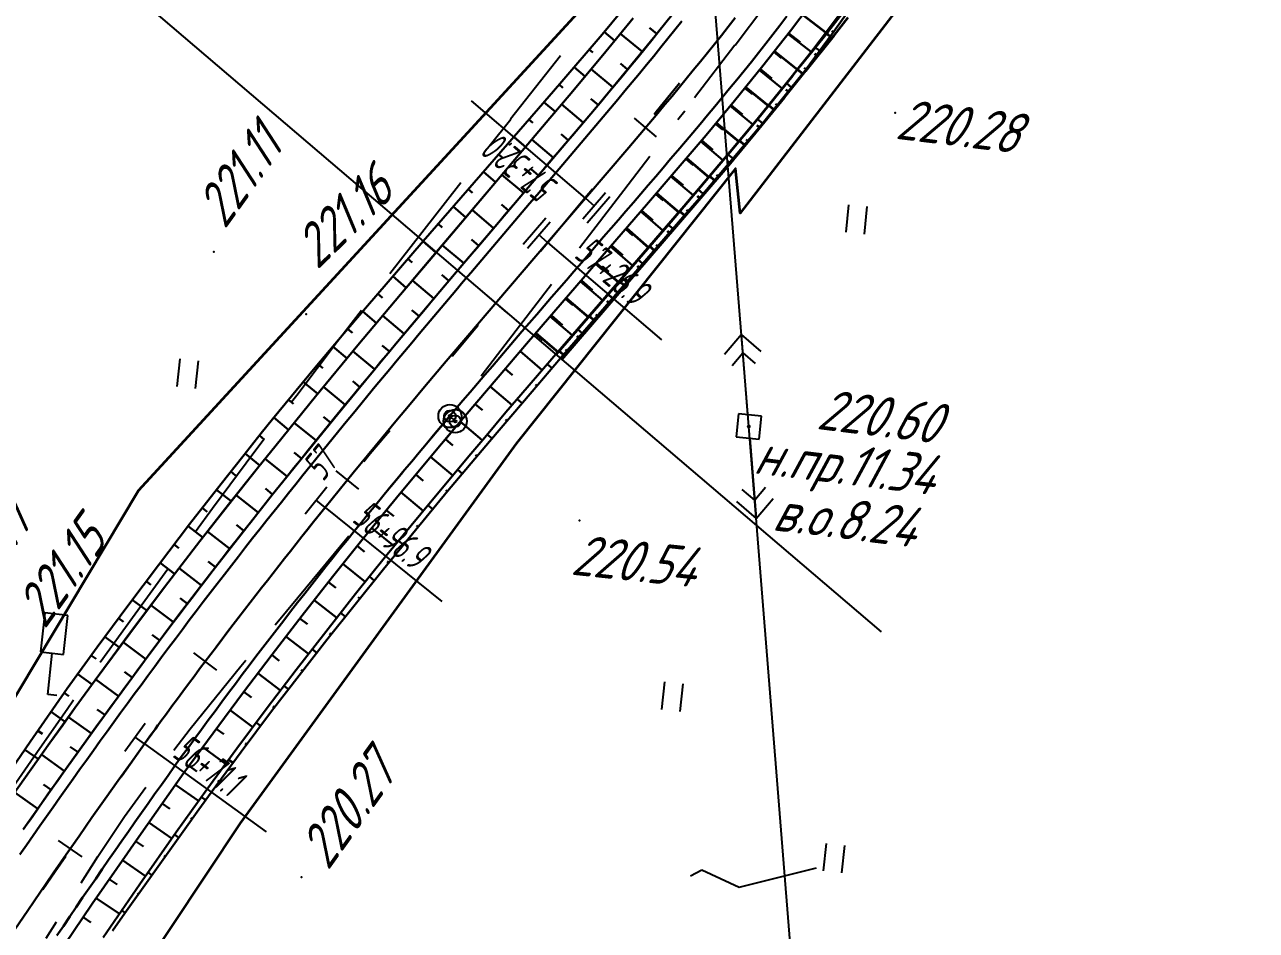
# Model space of a CAD drawing. Header units: millimetres. Extents: x -698 to 8131, y -704 to 4503.
# Drawn here: x 4424.7 to 4531.4, y 2671.7 to 2750.2 of the extents above; entities that cross this region are included whole.
import ezdxf

# ---------------------------------------------------------------- set-up
doc = ezdxf.new("R2010")
doc.units = ezdxf.units.MM
doc.linetypes.add('CONTI', pattern=[0])
doc.linetypes.add('STROT', pattern=[1.7, 0.5, -1.2])
for name, color, linetype, lineweight in [('10', 1, 'Continuous', 35), ('КОПИЯ_ОСЬ_13_ОТКОСЫ', 7, 'Continuous', 30), ('ОСЬ_ВЕРХ_ПОКРЫТИЯ_ГРАНИЦЫ_ПОЛОС', 7, 'Continuous', 30), ('ОСЬ_ВЕРХ_ПОКРЫТИЯ_ОСЬ', 1, 'Continuous', 30), ('Ось_примыкания', 1, 'Continuous', 35)]:
    doc.layers.add(name, color=color, linetype=linetype, lineweight=lineweight)
for name, color, linetype in [('GOR_BDEFAULT', 212, 'CONTI'), ('NAD_MDEFAULT', 7, 'CONTI'), ('PI_OTDEFAULT', 172, 'CONTI'), ('PI_TTDEFAULT', 5, 'CONTI'), ('SIT_LDEFAULT', 7, 'CONTI'), ('USLZNDEFAULT', 7, 'CONTI'), ('ZAPSKDEFAULT', 7, 'CONTI'), ('ОСЬ_ВЕРХ_ПОКРЫТИЯ_ОТКОСЫ', 7, 'Continuous'), ('ОСЬ_ВЕРХ_ПОКРЫТИЯ_ПИКЕТЫ', 1, 'Continuous'), ('ОСЬ_ВЕРХ_ПОКРЫТИЯ_РАЗБИВКА_КРИВ', 1, 'Continuous'), ('разметка', 7, 'Continuous')]:
    doc.layers.add(name, color=color, linetype=linetype)
doc.styles.add('eskd', font='isocpeui.ttf', dxfattribs={"width": 1.2})
doc.styles.get("Standard").update_dxf_attribs({"font": 'isocpeui.ttf'})

# ---------------------------------------------------------------- blocks, each defined once
blk = doc.blocks.new('BL_2011')
at = {"color": 0}
for p, q in [((0, 0), (0, 2.4)), ((1.6, 0), (1.6, 2.4))]:
    blk.add_line(p, q, dxfattribs=at)
blk = doc.blocks.new('BL_12')
at = {"color": 0}
for p, q in [((1, 7), (-1, 7)), ((-1, 7), (-1, 3.6)), ((1, 3.6), (1, 7)), ((-1, 3.6), (0, 3.6)), ((0, 0), (0, 3.6)), ((0, 3.6), (1, 3.6)), ((0.8, 0), (0, 0))]:
    blk.add_line(p, q, dxfattribs=at)
blk = doc.blocks.new('BL_27')
at = {"color": 0}
for p, q in [((1, 1), (-1, 1)), ((-1, 1), (-1, -1)), ((1, -1), (1, 1)), ((-1, -1), (1, -1))]:
    blk.add_line(p, q, dxfattribs=at)
blk.add_circle((0, 0), 0.1, dxfattribs=at)
blk = doc.blocks.new('BL_22')
at = {"color": 0}
for radius in [1, 0.5, 0.1]:
    blk.add_circle((0, 0), radius, dxfattribs=at)
blk = doc.blocks.new('*U49')
at = {"layer": 'КОПИЯ_ОСЬ_13_ОТКОСЫ'}
for points in [[(52.36, 74.47), (55.54, 79.11), (58.77, 83.73), (61.37, 87.33), (64.01, 90.9), (66.67, 94.44), (69.36, 97.97), (72.09, 101.47), (73.97, 103.85), (75.58, 105.87), (76.56, 107.1), (80.26, 111.56), (81.5, 113.03), (82.74, 114.5), (84.6, 116.7), (89.59, 122.52), (99.59, 134.02), (101.45, 136.16), (105.1, 140.44), (107.49, 143.3)], [(54.03, 74.45), (57.27, 79.04), (58.36, 80.56), (59.46, 82.08), (61.19, 84.46), (64.17, 88.5), (67.19, 92.51), (70.25, 96.5), (72.74, 99.67), (75.25, 102.83), (76.86, 104.84), (80.28, 109.05), (83.95, 113.49), (85.79, 115.7), (87.64, 117.9), (90.11, 120.82), (96.28, 128.1), (100.59, 133.18), (102.42, 135.34), (105.43, 138.95), (107.8, 141.85)], [(105.28, 140.66), (106.2, 139.89)], [(103.98, 139.13), (104.3, 138.86)], [(102.68, 137.61), (103.63, 136.8)], [(101.38, 136.09), (101.71, 135.81)], [(100.07, 134.58), (101.06, 133.73)], [(98.76, 133.07), (99.1, 132.78)], [(97.45, 131.56), (98.47, 130.68)], [(96.14, 130.05), (96.49, 129.75)], [(94.82, 128.54), (95.88, 127.63)], [(93.51, 127.03), (93.88, 126.72)], [(92.2, 125.53), (93.29, 124.58)], [(90.89, 124.02), (91.26, 123.69)], [(89.57, 122.51), (90.71, 121.53)], [(88.27, 120.99), (88.66, 120.66)], [(86.97, 119.47), (88.13, 118.48)], [(85.67, 117.95), (86.07, 117.61)], [(84.37, 116.43), (85.56, 115.42)], [(83.08, 114.9), (83.48, 114.56)], [(81.79, 113.38), (83.01, 112.35)], [(80.5, 111.85), (80.91, 111.5)], [(79.22, 110.31), (80.47, 109.28)], [(77.94, 108.77), (78.37, 108.42)], [(76.67, 107.23), (77.94, 106.17)], [(75.42, 105.67), (75.84, 105.33)], [(74.17, 104.1), (75.45, 103.08)], [(72.93, 102.54), (73.35, 102.2)], [(71.69, 100.96), (72.97, 99.97)], [(70.46, 99.39), (70.88, 99.06)], [(69.24, 97.8), (70.51, 96.83)], [(68.02, 96.22), (68.44, 95.9)], [(66.81, 94.63), (68.07, 93.67)], [(65.6, 93.03), (66.02, 92.72)], [(64.4, 91.43), (65.66, 90.49)], [(63.21, 89.83), (63.63, 89.52)], [(62.02, 88.22), (63.28, 87.3)], [(60.84, 86.6), (61.26, 86.3)], [(59.67, 84.98), (60.92, 84.08)], [(58.5, 83.36), (58.91, 83.07)], [(57.36, 81.72), (58.58, 80.86)], [(56.21, 80.08), (56.61, 79.8)], [(55.07, 78.44), (56.27, 77.62)]]:
    blk.add_lwpolyline(points, dxfattribs=at)

msp = doc.modelspace()

# ---------------------------------------------------------------- linework, layer by layer
at = {"ltscale": 7}
msp.add_lwpolyline([(4435.5, 2751.69), (4498.94, 2697.56)], dxfattribs=at)
at = {"layer": '10'}
for points in [[(4137.51, 2575.95), (4208.04, 2581.2), (4236.87, 2583.36), (4263.55, 2585.65), (4291.21, 2588.04), (4299.62, 2588.76), (4340.84, 2592.31), (4341.4, 2596.88), (4351.54, 2599.37), (4369.36, 2615.36), (4417.08, 2689.41), (4422.73, 2689.98), (4427.24, 2697.53), (4434.59, 2709.81), (4463.1, 2740.85), (4488.02, 2767.98), (4503.9, 2785.28), (4502.14, 2808.9), (4501.52, 2817.42), (4499.22, 2848.46)], [(4531.43, 2844.02), (4526.8, 2830.95), (4523.25, 2792.31), (4525.89, 2787.23), (4502.65, 2754.61), (4486.72, 2733.84), (4486.31, 2737.73), (4467.34, 2713.92), (4443.39, 2680.98), (4422.37, 2649.36), (4403.8, 2620.2), (4385.63, 2596.86), (4365.35, 2579.54)]]:
    msp.add_lwpolyline(points, dxfattribs=at)
at = {"layer": 'GOR_BDEFAULT', "color": 212, "elevation": 220, "flags": 128}
for points in [[(4482.42, 2676.41), (4483.39, 2676.94)], [(4483.39, 2676.94), (4486.62, 2675.43), (4493.33, 2677.11)]]:
    msp.add_lwpolyline(points, dxfattribs=at)
at = {"layer": 'PI_TTDEFAULT', "color": 5}
for p in [(4500.14, 2742.55, 220.28), (4441.12, 2730.5, 221.11), (4449.12, 2725.1, 221.16), (4487.46, 2715.36, 220.6), (4472.79, 2707.22, 220.54), (4448.71, 2676.29, 220.27)]:
    msp.add_point(p, dxfattribs=at)
at = {"layer": 'SIT_LDEFAULT', "color": 7}
for p, q in [((4487.46, 2715.36), (4483.25, 2767.7)), ((4488.85, 2751.79), (4486.27, 2748.4)), ((4486.26, 2748.41), (4482.76, 2743.85)), ((4471.15, 2747.48), (4466.82, 2741.99)), ((4481.32, 2741.96), (4481.91, 2742.72)), ((4466.83, 2741.98), (4464.97, 2739.62)), ((4476.62, 2735.85), (4478.88, 2738.79)), ((4462.5, 2736.47), (4461.18, 2734.79)), ((4472.79, 2730.86), (4476.62, 2735.85)), ((4461.18, 2734.79), (4456.35, 2728.59)), ((4466.35, 2722.48), (4470.35, 2727.69)), ((4453.9, 2725.41), (4451.82, 2722.72)), ((4451.82, 2722.72), (4448.3, 2718.06)), ((4464.26, 2719.76), (4466.36, 2722.48)), ((4486.82, 2723.33), (4485.35, 2721.61)), ((4487.38, 2716.36), (4486.82, 2723.33)), ((4488.54, 2721.87), (4486.82, 2723.33)), ((4486.03, 2720.66), (4486.95, 2721.74)), ((4486.95, 2721.74), (4488.02, 2720.82)), ((4448.3, 2718.06), (4447.85, 2717.46)), ((4460.43, 2714.94), (4461.55, 2716.26)), ((4461.56, 2716.26), (4461.82, 2716.59)), ((4462.02, 2715.82), (4461.56, 2716.26)), ((4457.47, 2711.42), (4460.44, 2714.94)), ((4492.66, 2650.46), (4487.46, 2715.36)), ((4445.46, 2714.25), (4444.66, 2713.18)), ((4487.54, 2714.36), (4488.1, 2707.39)), ((4444.65, 2713.19), (4440.99, 2708.24)), ((4455.39, 2708.93), (4457.48, 2711.41)), ((4487.97, 2708.98), (4486.89, 2709.9)), ((4488.89, 2710.06), (4487.97, 2708.98)), ((4486.38, 2708.85), (4488.1, 2707.39)), ((4488.1, 2707.39), (4489.57, 2709.11)), ((4440.99, 2708.24), (4439.51, 2706.22)), ((4448.38, 2700.55), (4452.81, 2705.87)), ((4437.13, 2703), (4434.05, 2698.77)), ((4446.43, 2698.18), (4448.38, 2700.55)), ((4434.06, 2698.76), (4431.27, 2694.9)), ((4443.46, 2694.57), (4443.88, 2695.09)), ((4439.07, 2689.14), (4443.46, 2694.57)), ((4428.96, 2691.64), (4428.39, 2690.84)), ((4428.39, 2690.84), (4426.03, 2687.46)), ((4437.64, 2687.29), (4439.07, 2689.14)), ((4426.03, 2687.46), (4423.7, 2684.06)), ((4433.38, 2681.55), (4435.21, 2684.1)), ((4431.05, 2678.08), (4433.38, 2681.55)), ((4429.61, 2675.81), (4431.05, 2678.08)), ((4426.59, 2671), (4427.48, 2672.43))]:
    msp.add_line(p, q, dxfattribs=at)
at = {"layer": 'КОПИЯ_ОСЬ_13_ОТКОСЫ'}
for points in [[(4427.4, 2669.27), (4430.58, 2673.98), (4432.69, 2677.04), (4434.81, 2680.09), (4438.52, 2685.33), (4441.04, 2688.77), (4443.58, 2692.2), (4446.15, 2695.6), (4448.76, 2698.97), (4451.39, 2702.33), (4454.05, 2705.66), (4457.19, 2709.5), (4460.83, 2713.86), (4462.05, 2715.31), (4463.89, 2717.48), (4465.74, 2719.64), (4468.21, 2722.53), (4472.56, 2727.57), (4478.78, 2734.79), (4480.65, 2736.97), (4483.76, 2740.63), (4486.23, 2743.6), (4488.67, 2746.62), (4491.07, 2749.67), (4493.41, 2752.78)], [(4424.6, 2680.42), (4427.83, 2685.01), (4431.09, 2689.56), (4432.81, 2691.93), (4435.42, 2695.47), (4438.06, 2699), (4440.74, 2702.5), (4443.44, 2705.97), (4446.17, 2709.43), (4448.4, 2712.21), (4451.81, 2716.4), (4455.47, 2720.83), (4457.31, 2723.04), (4459.15, 2725.23), (4461.61, 2728.15), (4465.93, 2733.24), (4472.09, 2740.5), (4473.93, 2742.67), (4476.96, 2746.3), (4479.34, 2749.22), (4481.68, 2752.15)], [(4431.51, 2671.05), (4434.7, 2675.69), (4437.85, 2680.18), (4440.5, 2683.9), (4443.09, 2687.44), (4445.72, 2690.96), (4448.25, 2694.28), (4450.8, 2697.57), (4453.38, 2700.84), (4455.99, 2704.1), (4459.73, 2708.64), (4463.36, 2712.98), (4464.58, 2714.42), (4466.42, 2716.59), (4468.26, 2718.75), (4470.74, 2721.62), (4480.7, 2733.15), (4482.58, 2735.33), (4485.7, 2739.01), (4488.19, 2742), (4490.66, 2745.04), (4493.09, 2748.13), (4494.29, 2749.69), (4495.47, 2751.27)], [(4431.51, 2671.05), (4434.7, 2675.69), (4437.85, 2680.18), (4440.5, 2683.9), (4443.09, 2687.44), (4445.72, 2690.96), (4448.25, 2694.28), (4450.8, 2697.57), (4453.38, 2700.84), (4455.99, 2704.1), (4459.73, 2708.64), (4463.36, 2712.98), (4464.58, 2714.42), (4466.42, 2716.59), (4468.26, 2718.75), (4470.74, 2721.62), (4480.7, 2733.15), (4482.58, 2735.33), (4485.7, 2739.01), (4488.19, 2742), (4490.66, 2745.04), (4493.09, 2748.13), (4494.29, 2749.69), (4495.47, 2751.27)], [(4423.67, 2683.37), (4426.91, 2687.95), (4428.01, 2689.47), (4429.1, 2690.99), (4430.83, 2693.37), (4433.82, 2697.41), (4436.84, 2701.43), (4439.9, 2705.41), (4442.38, 2708.59), (4444.89, 2711.74), (4446.5, 2713.75), (4449.92, 2717.96), (4453.59, 2722.4), (4455.44, 2724.61), (4457.29, 2726.81), (4459.75, 2729.74), (4465.92, 2737.01), (4470.23, 2742.09), (4472.06, 2744.26), (4475.08, 2747.87), (4477.44, 2750.76)], [(4432.33, 2671.63), (4433.41, 2673.18), (4435.56, 2676.21), (4438.74, 2680.67), (4439.81, 2682.15), (4440.89, 2683.62), (4443.48, 2687.16), (4446.11, 2690.67), (4448.49, 2693.78), (4450.9, 2696.87), (4453.34, 2699.94), (4455.8, 2702.99), (4458.57, 2706.37), (4461.35, 2709.74), (4465, 2714.07), (4466.83, 2716.23), (4468.68, 2718.39), (4471.15, 2721.27), (4478.63, 2729.9), (4481.75, 2733.51), (4483.01, 2734.96), (4486.14, 2738.65), (4488.64, 2741.64), (4491.11, 2744.69), (4491.72, 2745.45), (4492.33, 2746.23), (4494.68, 2749.4), (4495.83, 2751.01)], [(4478.23, 2747.86), (4476.34, 2749.41)], [(4479.5, 2749.41), (4478.86, 2749.92)], [(4490.85, 2749.4), (4492.85, 2747.83)], [(4494.78, 2749.55), (4494.64, 2749.65)], [(4493.6, 2747.94), (4493.18, 2748.24)], [(4489.62, 2747.83), (4490.28, 2747.3)], [(4475.68, 2744.78), (4473.8, 2746.34)], [(4476.96, 2746.31), (4476.33, 2746.83)], [(4488.38, 2746.26), (4490.35, 2744.66)], [(4492.41, 2746.33), (4492.25, 2746.44)], [(4491.17, 2744.76), (4490.72, 2745.11)], [(4474.4, 2743.24), (4473.77, 2743.76)], [(4487.12, 2744.7), (4487.77, 2744.17)], [(4473.11, 2741.71), (4471.24, 2743.29)], [(4485.85, 2743.15), (4487.8, 2741.53)], [(4489.91, 2743.21), (4489.76, 2743.33)], [(4484.57, 2741.61), (4485.22, 2741.07)], [(4488.65, 2741.65), (4488.2, 2742.01)], [(4471.82, 2740.18), (4471.2, 2740.71)], [(4470.53, 2738.66), (4468.66, 2740.24)], [(4483.29, 2740.08), (4485.22, 2738.44)], [(4487.37, 2740.12), (4487.22, 2740.24)], [(4482, 2738.56), (4482.64, 2738.01)], [(4486.09, 2738.58), (4485.65, 2738.95)], [(4469.23, 2737.13), (4468.61, 2737.66)], [(4467.94, 2735.61), (4466.07, 2737.19)], [(4480.7, 2737.03), (4482.63, 2735.4)], [(4484.79, 2737.06), (4484.65, 2737.18)], [(4479.4, 2735.51), (4480.04, 2734.96)], [(4483.49, 2735.53), (4483.06, 2735.9)], [(4465.35, 2732.56), (4463.49, 2734.14)], [(4466.64, 2734.08), (4466.02, 2734.61)], [(4482.19, 2734.02), (4482.05, 2734.14)], [(4478.1, 2734), (4480.01, 2732.35)], [(4476.79, 2732.48), (4477.42, 2731.93)], [(4480.88, 2732.5), (4480.46, 2732.87)], [(4462.76, 2729.51), (4460.9, 2731.09)], [(4464.06, 2731.03), (4463.43, 2731.56)], [(4475.48, 2730.97), (4477.39, 2729.32)], [(4479.57, 2730.99), (4479.43, 2731.11)], [(4474.18, 2729.45), (4474.81, 2728.91)], [(4478.26, 2729.48), (4477.84, 2729.85)], [(4460.18, 2726.45), (4458.31, 2728.03)], [(4461.47, 2727.98), (4460.85, 2728.51)], [(4472.87, 2727.94), (4474.77, 2726.3)], [(4476.95, 2727.97), (4476.81, 2728.09)], [(4475.64, 2726.46), (4475.23, 2726.82)], [(4471.57, 2726.42), (4472.2, 2725.88)], [(4457.6, 2723.39), (4455.73, 2724.97)], [(4458.89, 2724.93), (4458.27, 2725.45)], [(4470.26, 2724.91), (4472.16, 2723.27)], [(4474.33, 2724.95), (4474.2, 2725.07)], [(4473.02, 2723.44), (4472.61, 2723.79)], [(4468.96, 2723.39), (4469.59, 2722.85)], [(4455.04, 2720.32), (4453.16, 2721.88)], [(4456.32, 2721.86), (4455.7, 2722.38)], [(4467.65, 2721.88), (4469.55, 2720.25)], [(4471.71, 2721.92), (4471.58, 2722.04)], [(4466.35, 2720.36), (4466.98, 2719.81)], [(4470.41, 2720.41), (4470, 2720.76)], [(4453.77, 2718.78), (4453.14, 2719.3)], [(4452.5, 2717.24), (4450.61, 2718.79)], [(4465.05, 2718.84), (4466.95, 2717.21)], [(4469.11, 2718.89), (4468.97, 2719.01)], [(4463.75, 2717.31), (4464.39, 2716.78)], [(4467.81, 2717.37), (4467.39, 2717.72)], [(4451.23, 2715.69), (4450.6, 2716.2)], [(4449.97, 2714.14), (4448.07, 2715.68)], [(4462.46, 2715.79), (4464.37, 2714.17)], [(4466.51, 2715.85), (4466.37, 2715.97)], [(4461.17, 2714.26), (4461.81, 2713.72)], [(4465.21, 2714.33), (4464.8, 2714.68)], [(4448.71, 2712.58), (4448.07, 2713.1)], [(4463.92, 2712.8), (4463.78, 2712.91)], [(4447.45, 2711.03), (4445.55, 2712.56)], [(4459.89, 2712.73), (4461.81, 2711.12)], [(4458.6, 2711.19), (4459.24, 2710.66)], [(4462.64, 2711.27), (4462.22, 2711.62)], [(4446.2, 2709.47), (4445.57, 2709.98)], [(4457.32, 2709.66), (4459.24, 2708.05)], [(4461.35, 2709.73), (4461.21, 2709.85)], [(4444.96, 2707.9), (4443.04, 2709.42)], [(4460.07, 2708.2), (4459.65, 2708.55)], [(4456.05, 2708.11), (4456.7, 2707.58)], [(4443.72, 2706.33), (4443.08, 2706.83)], [(4454.79, 2706.56), (4456.72, 2704.98)], [(4458.8, 2706.66), (4458.66, 2706.77)], [(4442.49, 2704.75), (4440.55, 2706.26)], [(4457.53, 2705.11), (4457.11, 2705.45)], [(4453.52, 2705.01), (4454.17, 2704.49)], [(4441.26, 2703.17), (4440.61, 2703.67)], [(4452.27, 2703.45), (4454.22, 2701.9)], [(4456.26, 2703.56), (4456.12, 2703.67)], [(4440.04, 2701.59), (4438.1, 2703.08)], [(4455, 2702.01), (4454.58, 2702.35)], [(4451.03, 2701.88), (4451.68, 2701.37)], [(4438.82, 2700), (4438.18, 2700.49)], [(4449.8, 2700.31), (4451.75, 2698.78)], [(4453.75, 2700.45), (4453.61, 2700.56)], [(4437.62, 2698.41), (4435.66, 2699.88)], [(4452.5, 2698.89), (4452.09, 2699.21)], [(4448.57, 2698.73), (4449.22, 2698.22)], [(4436.42, 2696.81), (4435.76, 2697.3)], [(4447.34, 2697.15), (4449.3, 2695.64)], [(4451.26, 2697.32), (4451.12, 2697.42)], [(4435.22, 2695.2), (4433.26, 2696.66)], [(4450.02, 2695.75), (4449.62, 2696.06)], [(4446.13, 2695.56), (4446.78, 2695.06)], [(4434.03, 2693.59), (4433.37, 2694.08)], [(4444.92, 2693.97), (4446.88, 2692.48)], [(4448.79, 2694.17), (4448.66, 2694.27)], [(4432.85, 2691.98), (4430.87, 2693.43)], [(4447.57, 2692.58), (4447.18, 2692.89)], [(4443.71, 2692.37), (4444.37, 2691.88)], [(4431.67, 2690.36), (4431.01, 2690.84)], [(4442.52, 2690.77), (4444.48, 2689.31)], [(4446.36, 2691), (4446.23, 2691.09)], [(4430.5, 2688.74), (4428.51, 2690.17)], [(4445.15, 2689.4), (4444.77, 2689.69)], [(4441.32, 2689.16), (4441.98, 2688.68)], [(4429.34, 2687.12), (4428.67, 2687.59)], [(4440.14, 2687.55), (4442.11, 2686.11)], [(4443.96, 2687.8), (4443.83, 2687.89)], [(4428.17, 2685.49), (4426.18, 2686.92)], [(4442.77, 2686.19), (4442.38, 2686.47)], [(4438.96, 2685.93), (4439.62, 2685.46)], [(4427.02, 2683.86), (4426.35, 2684.33)], [(4437.8, 2684.31), (4439.78, 2682.9)], [(4441.59, 2684.57), (4441.46, 2684.67)], [(4425.86, 2682.22), (4423.86, 2683.63)], [(4440.41, 2682.96), (4440.03, 2683.24)], [(4436.64, 2682.68), (4437.3, 2682.21)], [(4435.48, 2681.04), (4437.47, 2679.64)], [(4439.23, 2681.34), (4439.11, 2681.43)], [(4438.06, 2679.72), (4437.7, 2679.98)], [(4434.33, 2679.41), (4435, 2678.95)], [(4433.19, 2677.77), (4435.19, 2676.38)], [(4436.9, 2678.09), (4436.79, 2678.17)], [(4435.74, 2676.46), (4435.41, 2676.7)], [(4432.05, 2676.12), (4432.72, 2675.66)], [(4430.92, 2674.47), (4432.92, 2673.1)], [(4434.58, 2674.83), (4434.48, 2674.9)], [(4433.43, 2673.2), (4433.13, 2673.41)], [(4429.8, 2672.82), (4430.46, 2672.37)]]:
    msp.add_lwpolyline(points, dxfattribs=at)
at = {"layer": 'ОСЬ_ВЕРХ_ПОКРЫТИЯ_ГРАНИЦЫ_ПОЛОС', "linetype": 'Continuous'}
for points in [[(4481.66, 2750.51), (4481.06, 2749.75), (4480.45, 2748.99), (4479.83, 2748.23), (4479.22, 2747.47), (4478.6, 2746.72), (4477.98, 2745.96), (4477.35, 2745.21), (4476.73, 2744.46), (4476.1, 2743.71), (4475.47, 2742.95), (4474.84, 2742.2), (4474.21, 2741.45), (4473.57, 2740.7), (4472.94, 2739.95), (4472.3, 2739.2), (4471.66, 2738.45), (4471.02, 2737.7), (4470.39, 2736.95), (4469.75, 2736.19), (4469.11, 2735.44), (4468.47, 2734.69), (4467.83, 2733.94), (4467.19, 2733.19), (4466.55, 2732.43), (4465.92, 2731.68), (4465.28, 2730.93), (4464.64, 2730.18), (4464, 2729.42), (4463.36, 2728.67), (4462.72, 2727.92), (4462.08, 2727.16), (4461.45, 2726.41), (4460.81, 2725.65), (4460.17, 2724.9), (4459.54, 2724.14), (4458.9, 2723.38), (4458.26, 2722.62), (4457.63, 2721.86), (4456.99, 2721.1), (4456.36, 2720.34), (4455.73, 2719.58), (4455.09, 2718.82), (4454.46, 2718.06), (4453.83, 2717.29), (4453.2, 2716.53), (4452.57, 2715.76), (4451.95, 2714.99), (4451.32, 2714.23), (4450.69, 2713.46), (4450.07, 2712.68), (4449.45, 2711.91), (4448.83, 2711.14), (4448.2, 2710.36), (4447.58, 2709.59), (4446.96, 2708.81), (4446.33, 2708.02), (4445.71, 2707.24), (4445.09, 2706.46), (4444.47, 2705.67), (4443.86, 2704.89), (4443.24, 2704.1), (4442.63, 2703.31), (4442.02, 2702.52), (4441.41, 2701.73), (4440.8, 2700.94), (4440.19, 2700.15), (4439.59, 2699.35), (4438.98, 2698.56), (4438.38, 2697.76), (4437.78, 2696.96), (4437.18, 2696.16), (4436.58, 2695.36), (4435.99, 2694.56), (4435.39, 2693.76), (4434.8, 2692.95), (4434.21, 2692.15), (4433.62, 2691.34), (4433.03, 2690.54), (4432.45, 2689.73), (4431.86, 2688.91), (4431.27, 2688.1), (4430.68, 2687.28), (4430.09, 2686.47), (4429.51, 2685.65), (4428.92, 2684.83), (4428.34, 2684.01), (4427.76, 2683.19), (4427.18, 2682.37), (4426.61, 2681.55), (4426.03, 2680.73), (4425.46, 2679.9), (4424.88, 2679.08), (4424.31, 2678.26)], [(4424.63, 2680.47), (4425.21, 2681.3), (4425.79, 2682.12), (4426.36, 2682.95), (4426.94, 2683.77), (4427.52, 2684.59), (4428.11, 2685.41), (4428.69, 2686.23), (4429.28, 2687.05), (4429.86, 2687.87), (4430.45, 2688.68), (4431.04, 2689.5), (4431.64, 2690.31), (4432.22, 2691.12), (4432.81, 2691.93), (4433.4, 2692.74), (4434, 2693.55), (4434.59, 2694.35), (4435.19, 2695.16), (4435.78, 2695.96), (4436.38, 2696.76), (4436.98, 2697.56), (4437.58, 2698.36), (4438.19, 2699.16), (4438.79, 2699.96), (4439.4, 2700.75), (4440.01, 2701.55), (4440.62, 2702.34), (4441.23, 2703.13), (4441.84, 2703.93), (4442.45, 2704.72), (4443.07, 2705.5), (4443.69, 2706.29), (4444.31, 2707.08), (4444.93, 2707.86), (4445.55, 2708.65), (4446.17, 2709.43), (4446.8, 2710.21), (4447.43, 2710.99), (4448.05, 2711.77), (4448.67, 2712.54), (4449.29, 2713.32), (4449.92, 2714.09), (4450.55, 2714.86), (4451.17, 2715.63), (4451.8, 2716.4), (4452.43, 2717.17), (4453.06, 2717.93), (4453.69, 2718.7), (4454.33, 2719.46), (4454.96, 2720.22), (4455.59, 2720.99), (4456.23, 2721.75), (4456.86, 2722.51), (4457.5, 2723.27), (4458.14, 2724.03), (4458.77, 2724.79), (4459.41, 2725.54), (4460.05, 2726.3), (4460.69, 2727.06), (4461.32, 2727.81), (4461.96, 2728.57), (4462.6, 2729.32), (4463.24, 2730.07), (4463.88, 2730.83), (4464.52, 2731.58), (4465.16, 2732.33), (4465.79, 2733.08), (4466.43, 2733.84), (4467.07, 2734.59), (4467.71, 2735.34), (4468.35, 2736.09), (4468.99, 2736.84), (4469.63, 2737.6), (4470.26, 2738.35), (4470.9, 2739.1), (4471.54, 2739.85), (4472.18, 2740.6), (4472.81, 2741.35), (4473.44, 2742.1), (4474.08, 2742.85), (4474.71, 2743.6), (4475.33, 2744.35), (4475.96, 2745.1), (4476.59, 2745.85), (4477.21, 2746.6), (4477.83, 2747.36), (4478.44, 2748.11), (4479.06, 2748.86), (4479.67, 2749.62), (4480.28, 2750.38)], [(4490.76, 2750.92), (4490.15, 2750.13), (4489.54, 2749.34), (4488.92, 2748.55), (4488.3, 2747.76), (4487.68, 2746.98), (4487.05, 2746.2), (4486.42, 2745.42), (4485.79, 2744.65), (4485.16, 2743.88), (4484.52, 2743.11), (4483.89, 2742.34), (4483.25, 2741.58), (4482.61, 2740.82), (4481.97, 2740.06), (4481.32, 2739.3), (4480.68, 2738.55), (4480.04, 2737.79), (4479.39, 2737.04), (4478.75, 2736.29), (4478.1, 2735.54), (4477.46, 2734.79), (4476.81, 2734.04), (4476.17, 2733.29), (4475.53, 2732.55), (4474.88, 2731.8), (4474.24, 2731.05), (4473.59, 2730.31), (4472.95, 2729.56), (4472.3, 2728.81), (4471.66, 2728.06), (4471.02, 2727.32), (4470.37, 2726.57), (4469.73, 2725.83), (4469.09, 2725.08), (4468.44, 2724.33), (4467.8, 2723.59), (4467.16, 2722.84), (4466.52, 2722.09), (4465.88, 2721.34), (4465.24, 2720.6), (4464.6, 2719.85), (4463.96, 2719.1), (4463.32, 2718.35), (4462.69, 2717.6), (4462.05, 2716.85), (4461.41, 2716.1), (4460.78, 2715.35), (4460.15, 2714.6), (4459.52, 2713.85), (4458.89, 2713.1), (4458.26, 2712.34), (4457.63, 2711.59), (4457, 2710.83), (4456.37, 2710.08), (4455.75, 2709.32), (4455.13, 2708.57), (4454.51, 2707.81), (4453.89, 2707.05), (4453.27, 2706.29), (4452.65, 2705.52), (4452.03, 2704.75), (4451.42, 2703.98), (4450.81, 2703.21), (4450.2, 2702.43), (4449.59, 2701.66), (4448.98, 2700.88), (4448.37, 2700.11), (4447.76, 2699.33), (4447.16, 2698.55), (4446.56, 2697.77), (4445.96, 2696.99), (4445.36, 2696.2), (4444.76, 2695.42), (4444.17, 2694.63), (4443.57, 2693.85), (4442.98, 2693.06), (4442.39, 2692.27), (4441.8, 2691.48), (4441.21, 2690.69), (4440.62, 2689.9), (4440.04, 2689.1), (4439.45, 2688.31), (4438.87, 2687.51), (4438.29, 2686.72), (4437.71, 2685.92), (4437.14, 2685.11), (4436.56, 2684.3), (4435.98, 2683.49), (4435.41, 2682.68), (4434.84, 2681.87), (4434.27, 2681.06), (4433.7, 2680.24), (4433.13, 2679.43), (4432.56, 2678.61), (4431.99, 2677.8), (4431.43, 2676.98), (4430.87, 2676.16), (4430.3, 2675.34), (4429.74, 2674.52), (4429.18, 2673.7), (4428.62, 2672.88), (4428.07, 2672.05), (4427.51, 2671.23)]]:
    msp.add_lwpolyline(points, dxfattribs=at)
at = {"layer": 'ОСЬ_ВЕРХ_ПОКРЫТИЯ_ОСЬ'}
msp.add_lwpolyline([(4423.88, 2671.77), (4424.98, 2673.4), (4426.09, 2675.02), (4427.19, 2676.63), (4428.31, 2678.25), (4429.43, 2679.86), (4430.55, 2681.46), (4431.68, 2683.07), (4432.81, 2684.67), (4433.96, 2686.26), (4435.1, 2687.85), (4435.1, 2687.85, -0.012892), (4450.75, 2708.34), (4450.75, 2708.34), (4451.96, 2709.85), (4453.19, 2711.35), (4454.41, 2712.84), (4455.65, 2714.34), (4456.88, 2715.82), (4458.12, 2717.31), (4459.37, 2718.79), (4461.24, 2721.01), (4463.11, 2723.23), (4465.62, 2726.18), (4470.03, 2731.32), (4470.03, 2731.32), (4473.3, 2735.15), (4473.3, 2735.15), (4475.19, 2737.35), (4477.07, 2739.56), (4478.32, 2741.04), (4479.57, 2742.52), (4480.19, 2743.26), (4480.81, 2744.01), (4481.42, 2744.75), (4482.04, 2745.5), (4482.65, 2746.25), (4483.26, 2747), (4483.87, 2747.75), (4484.48, 2748.51), (4485.08, 2749.26), (4485.68, 2750.02), (4486.28, 2750.79)], format="xyb", dxfattribs=at)
at = {"layer": 'ОСЬ_ВЕРХ_ПОКРЫТИЯ_ОТКОСЫ'}
msp.add_lwpolyline([(4461.23, 2714.33), (4462.05, 2715.31), (4463.89, 2717.48), (4465.74, 2719.64), (4468.21, 2722.53), (4472.56, 2727.57), (4478.78, 2734.79), (4480.65, 2736.97), (4483.76, 2740.63), (4486.23, 2743.6), (4488.67, 2746.62), (4491.07, 2749.67), (4493.41, 2752.78)], dxfattribs=at)
at = {"layer": 'ОСЬ_ВЕРХ_ПОКРЫТИЯ_ПИКЕТЫ'}
for p, q in [((4479.47, 2740.47), (4477.56, 2742.08)), ((4466.48, 2725.25), (4464.58, 2726.88)), ((4453.66, 2709.94), (4451.72, 2711.52)), ((4453.66, 2709.94), (4451.72, 2711.52)), ((4441.36, 2694.24), (4439.36, 2695.74)), ((4429.69, 2678.05), (4427.64, 2679.48))]:
    msp.add_line(p, q, dxfattribs=at)
at = {"layer": 'ОСЬ_ВЕРХ_ПОКРЫТИЯ_РАЗБИВКА_КРИВ'}
for p, q in [((4473.3, 2735.15), (4463.42, 2743.6)), ((4473.08, 2733.36), (4475.04, 2735.64)), ((4473.46, 2733.03), (4475.41, 2735.31)), ((4473.3, 2735.15), (4474.06, 2734.5)), ((4467.91, 2731.16), (4469.86, 2733.44)), ((4468.29, 2730.83), (4470.24, 2733.11)), ((4470.03, 2731.32), (4469.27, 2731.97)), ((4470.03, 2731.32), (4479.9, 2722.87)), ((4449.03, 2707.8), (4450.91, 2710.14)), ((4450.75, 2708.34), (4449.97, 2708.97)), ((4450.75, 2708.34), (4460.87, 2700.19)), ((4433.41, 2687.22), (4435.17, 2689.65)), ((4435.1, 2687.85), (4434.29, 2688.44)), ((4435.1, 2687.85), (4445.63, 2680.23))]:
    msp.add_line(p, q, dxfattribs=at)
at = {"layer": 'Ось_примыкания', "color": 0}
for p, q in [((4492.12, 2751.07), (4494.23, 2749.47)), ((4490.91, 2749.47), (4491.92, 2748.67)), ((4494.68, 2749.03), (4494.19, 2749.43)), ((4489.67, 2747.9), (4491.69, 2746.32)), ((4493.42, 2747.47), (4493.18, 2747.67)), ((4488.43, 2746.33), (4489.43, 2745.52)), ((4492.17, 2745.91), (4491.68, 2746.3)), ((4487.18, 2744.77), (4489.16, 2743.17)), ((4490.93, 2744.35), (4490.68, 2744.54)), ((4485.91, 2743.22), (4486.89, 2742.41)), ((4489.67, 2742.79), (4489.18, 2743.19)), ((4484.63, 2741.69), (4486.59, 2740.06)), ((4488.4, 2741.24), (4488.16, 2741.44)), ((4483.35, 2740.15), (4484.32, 2739.33)), ((4487.13, 2739.71), (4486.64, 2740.11)), ((4482.06, 2738.63), (4483.99, 2736.98)), ((4485.84, 2738.17), (4485.6, 2738.37)), ((4480.76, 2737.1), (4481.73, 2736.28)), ((4484.55, 2736.65), (4484.06, 2737.06)), ((4479.46, 2735.58), (4481.39, 2733.93)), ((4483.25, 2735.12), (4483.01, 2735.33)), ((4478.16, 2734.07), (4479.12, 2733.24)), ((4481.95, 2733.6), (4481.47, 2734.02)), ((4476.85, 2732.55), (4478.78, 2730.89)), ((4480.65, 2732.08), (4480.41, 2732.29)), ((4475.54, 2731.04), (4476.51, 2730.21)), ((4479.35, 2730.57), (4478.86, 2730.99)), ((4474.24, 2729.52), (4476.17, 2727.86)), ((4478.04, 2729.05), (4477.8, 2729.26)), ((4472.93, 2728.01), (4473.9, 2727.18)), ((4476.73, 2727.54), (4476.25, 2727.96)), ((4471.63, 2726.49), (4473.56, 2724.83)), ((4475.43, 2726.02), (4475.19, 2726.23)), ((4470.32, 2724.98), (4471.29, 2724.15)), ((4474.12, 2724.51), (4473.64, 2724.93)), ((4469.02, 2723.46), (4470.95, 2721.8)), ((4472.82, 2722.99), (4472.58, 2723.2)), ((4471.51, 2721.48), (4471.03, 2721.9))]:
    msp.add_line(p, q, dxfattribs=at)
for points in [[(4470.77, 2721.6), (4480.72, 2733.14), (4485.71, 2739), (4488.2, 2741.99), (4490.67, 2745.03), (4491.28, 2745.8), (4491.89, 2746.57), (4494.36, 2749.64), (4495.58, 2751.2)], [(4471.26, 2721.18), (4481.2, 2732.72), (4485.58, 2737.85), (4488.07, 2740.84), (4490.55, 2743.87), (4492.39, 2746.19), (4494.86, 2749.26), (4496.08, 2750.83)]]:
    msp.add_lwpolyline(points, dxfattribs=at)
at = {"layer": 'разметка', "linetype": 'STROT', "lineweight": 30, "ltscale": 7}
msp.add_lwpolyline([(3406.7, 2578.04), (3537.78, 2572.67, -0.036618), (3842.96, 2537.69, 0.03316), (3928.35, 2525.12, 0.072993), (4015.11, 2533.1, 0.020856), (4064.1, 2547.91, -0.020825), (4113.09, 2562.73, -0.014356), (4129.94, 2566.3, -0.037499), (4219.57, 2573.48), (4284.76, 2575.44, 0.062532), (4334.3, 2581.08, 0.116616), (4374.42, 2603.64, 0.062555), (4404.98, 2643.04, -0.012407), (4435.1, 2687.85, -0.012892), (4450.75, 2708.34, -0.000817), (4471.66, 2733.24, 0.01158), (4492.03, 2758.57, 0.05392), (4507.5, 2786.87, 0.05392)], format="xyb", dxfattribs=at)

# ---------------------------------------------------------------- block references
at = {"layer": 'USLZNDEFAULT', "color": 7, "rotation": 354.0000000000001}
for name, p in [('BL_22', (4461.56, 2716.26)), ('BL_22', (4462.02, 2715.82)), ('BL_27', (4487.46, 2715.36)), ('BL_12', (4426.72, 2692.13))]:
    msp.add_blockref(name, p, dxfattribs=at)
at = {"layer": 'ZAPSKDEFAULT', "color": 7, "rotation": 354.0000000000001}
for p in [(4495.88, 2732.2), (4437.93, 2718.83), (4479.93, 2690.83), (4493.93, 2676.83)]:
    msp.add_blockref('BL_2011', p, dxfattribs=at)
at = {"layer": 'КОПИЯ_ОСЬ_13_ОТКОСЫ'}
msp.add_blockref('*U49', (4369.64, 2608.91), dxfattribs=at)

# ---------------------------------------------------------------- texts
at = {"layer": 'NAD_MDEFAULT', "color": 7, "style": 'eskd', "oblique": 10, "width": 0.8}
for s, p in [('н.пр.11.34', (4487.79, 2711.31)), ('в.о.8.24', (4489.41, 2706.38))]:
    msp.add_text(s, height=3.5, rotation=353, dxfattribs=at).set_placement(p)
at = {"layer": 'PI_OTDEFAULT', "color": 172, "style": 'eskd', "oblique": 10, "width": 0.8}
for s, rotation, p in [('220.28', 353, (4500.08, 2740.32)), ('221.11', 54.3868, (4442.05, 2732.38)), ('221.16', 44, (4450.05, 2728.88)), ('220.60', 353, (4493.25, 2715.16)), ('221.17', 54.3868, (4420.07, 2699.49)), ('221.15', 54.3868, (4426.45, 2697.71)), ('220.54', 354, (4471.97, 2702.53)), ('220.27', 54.3868, (4450.99, 2676.79))]:
    msp.add_text(s, height=3.5, rotation=rotation, dxfattribs=at).set_placement(p)
at = {"layer": 'ОСЬ_ВЕРХ_ПОКРЫТИЯ_ПИКЕТЫ', "width": 0.6}
msp.add_text('57', height=2.5, rotation=50.821, dxfattribs=at).set_placement((4450.58, 2710.52))
at = {"layer": 'ОСЬ_ВЕРХ_ПОКРЫТИЯ_РАЗБИВКА_КРИВ', "width": 0.6}
for s, rotation, p in [('57+32.0', 139.4371, (4471.08, 2736.39)), ('57+26.9', 319.4371, (4472.25, 2730.08)), ('56+96.9', 321.1559, (4453.01, 2707.16)), ('56+71.1', 324.1105, (4437.42, 2686.79))]:
    msp.add_text(s, height=2.5, rotation=rotation, dxfattribs=at).set_placement(p)

doc.saveas('drawing.dxf')
